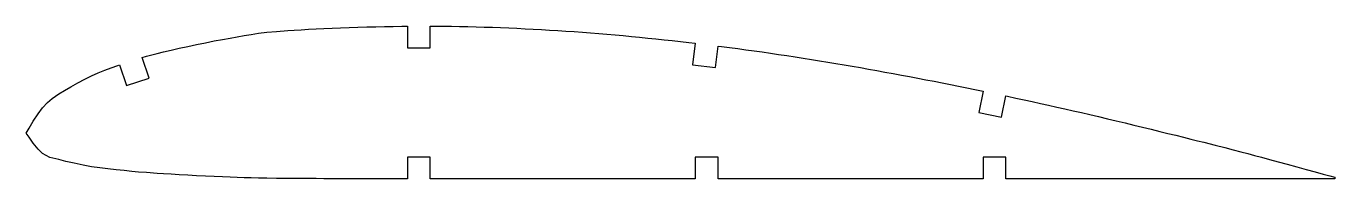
# Model space of a CAD drawing. Header units: metres. Extents: x 0 to 300, y 0 to 35.
import ezdxf

# ---------------------------------------------------------------- set-up
doc = ezdxf.new("R2010")
doc.units = ezdxf.units.M
doc.layers.add('CUT', color=7, linetype='CONTINUOUS')

msp = doc.modelspace()

# ---------------------------------------------------------------- linework, layer by layer
at = {"layer": 'CUT'}
msp.add_lwpolyline([(0, 10.507), (0.674, 11.621), (1.641, 13.235), (2.725, 14.947), (3.75, 16.357), (4.861, 17.568), (5.972, 18.479), (7.5, 19.507), (8.76, 20.301), (10.23, 21.176), (11.82, 22.073), (13.44, 22.936), (15, 23.707), (16.5, 24.373), (18, 24.973), (19.5, 25.525), (21, 26.047), (21.4, 26.183), (22.995, 21.444), (28.195, 23.158), (26.6, 27.897), (27.598, 28.189), (30, 28.807), (31.516, 29.172), (33.223, 29.575), (35.076, 30.002), (37.031, 30.44), (39.045, 30.876), (41.074, 31.298), (43.074, 31.692), (45, 32.047), (46.772, 32.366), (48.398, 32.665), (49.966, 32.944), (51.562, 33.205), (53.276, 33.449), (55.195, 33.677), (57.407, 33.889), (60, 34.087), (61.463, 34.182), (63.032, 34.276), (64.697, 34.368), (66.445, 34.458), (68.267, 34.545), (70.151, 34.628), (72.087, 34.707), (74.062, 34.78), (76.068, 34.848), (78.091, 34.91), (80.121, 34.964), (82.148, 35.011), (84.161, 35.049), (86.147, 35.078), (87.4, 35.091), (87.412, 30.091), (92.612, 30.103), (92.6, 35.103), (93.75, 35.098), (95.625, 35.082), (97.5, 35.057), (99.375, 35.026), (101.25, 34.986), (103.125, 34.939), (105, 34.885), (106.875, 34.824), (108.75, 34.756), (110.625, 34.681), (112.5, 34.599), (114.375, 34.511), (116.25, 34.416), (118.125, 34.314), (120, 34.207), (121.875, 34.092), (123.75, 33.97), (125.625, 33.84), (127.5, 33.703), (129.375, 33.56), (131.25, 33.409), (133.125, 33.251), (135, 33.087), (136.875, 32.917), (138.75, 32.741), (140.625, 32.559), (142.5, 32.371), (144.375, 32.177), (146.25, 31.979), (148.125, 31.775), (150, 31.567), (151.875, 31.353), (153.4, 31.173), (152.789, 26.211), (157.989, 25.57), (158.6, 30.533), (159.375, 30.434), (161.25, 30.19), (163.125, 29.94), (165, 29.684), (166.875, 29.423), (168.75, 29.157), (170.625, 28.886), (172.5, 28.609), (174.375, 28.328), (176.25, 28.042), (178.125, 27.752), (180, 27.457), (181.875, 27.156), (183.75, 26.85), (185.625, 26.538), (187.5, 26.221), (189.375, 25.898), (191.25, 25.57), (193.125, 25.237), (195, 24.899), (196.875, 24.557), (198.75, 24.211), (200.625, 23.861), (202.5, 23.507), (204.375, 23.149), (206.25, 22.788), (208.125, 22.424), (210, 22.057), (211.875, 21.686), (213.75, 21.311), (215.625, 20.932), (217.5, 20.549), (219.375, 20.162), (219.4, 20.157), (218.371, 15.264), (223.571, 14.17), (224.6, 19.063), (225, 18.978), (226.875, 18.576), (228.75, 18.17), (230.625, 17.761), (232.5, 17.349), (234.375, 16.933), (236.25, 16.514), (238.125, 16.092), (240, 15.667), (241.902, 15.231), (243.853, 14.778), (245.839, 14.312), (247.852, 13.835), (249.879, 13.35), (251.909, 12.862), (253.932, 12.371), (255.938, 11.883), (257.913, 11.399), (259.849, 10.924), (261.733, 10.459), (263.555, 10.008), (265.303, 9.574), (266.968, 9.161), (268.537, 8.771), (270, 8.407), (272.593, 7.757), (274.805, 7.194), (276.724, 6.697), (278.438, 6.245), (280.034, 5.817), (281.602, 5.394), (283.228, 4.954), (285, 4.477), (286.978, 3.943), (289.102, 3.365), (291.284, 2.768), (293.438, 2.176), (295.474, 1.615), (297.305, 1.109), (298.843, 0.685), (300, 0.367), (300, 0.007), (298.843, 0.007), (297.305, 0.007), (295.474, 0.007), (293.438, 0.007), (291.284, 0.007), (289.102, 0.007), (286.978, 0.007), (285, 0.007), (283.228, 0.007), (281.602, 0.007), (280.034, 0.007), (278.438, 0.007), (276.724, 0.007), (274.805, 0.007), (272.593, 0.007), (270, 0.007), (268.436, 0.007), (266.751, 0.007), (264.96, 0.007), (263.076, 0.007), (261.111, 0.007), (259.08, 0.007), (256.996, 0.007), (254.871, 0.007), (252.72, 0.007), (250.556, 0.007), (248.391, 0.007), (246.24, 0.007), (244.116, 0.007), (242.031, 0.007), (240, 0.007), (238, 0.007), (236, 0.007), (234, 0.007), (232, 0.007), (230, 0.007), (228, 0.007), (226, 0.007), (224.6, 0.007), (224.6, 5.007), (219.4, 5.007), (219.4, 0.007), (218, 0.007), (216, 0.007), (214, 0.007), (212, 0.007), (210, 0.007), (208, 0.007), (206, 0.007), (204, 0.007), (202, 0.007), (200, 0.007), (198, 0.007), (196, 0.007), (194, 0.007), (192, 0.007), (190, 0.007), (188, 0.007), (186, 0.007), (184, 0.007), (182, 0.007), (180, 0.007), (178, 0.007), (176, 0.007), (174, 0.007), (172, 0.007), (170, 0.007), (168, 0.007), (166, 0.007), (164, 0.007), (162, 0.007), (160, 0.007), (158.6, 0.007), (158.6, 5.007), (153.4, 5.007), (153.4, 0.007), (152, 0.007), (150, 0.007), (148, 0.007), (146, 0.007), (144, 0.007), (142, 0.007), (140, 0.007), (138, 0.007), (136, 0.007), (134, 0.007), (132, 0.007), (130, 0.007), (128, 0.007), (126, 0.007), (124, 0.007), (122, 0.007), (120, 0.007), (118, 0.006), (116, 0.006), (114, 0.005), (112, 0.004), (110, 0.003), (108, 0.002), (106, 0.001), (104, 0.001), (102, 0), (100, 0), (98, 0), (96, 0.001), (94, 0.002), (92.6, 0.003), (92.607, 5.003), (87.407, 5.01), (87.4, 0.01), (86.147, 0.012), (84.161, 0.014), (82.148, 0.017), (80.121, 0.019), (78.091, 0.022), (76.068, 0.025), (74.062, 0.029), (72.087, 0.034), (70.151, 0.039), (68.267, 0.046), (66.445, 0.053), (64.697, 0.062), (63.032, 0.072), (61.463, 0.083), (60, 0.097), (57.407, 0.126), (55.195, 0.157), (53.276, 0.192), (51.562, 0.232), (49.966, 0.277), (48.398, 0.329), (46.772, 0.388), (45, 0.457), (43.074, 0.538), (41.074, 0.632), (39.045, 0.735), (37.031, 0.845), (35.076, 0.956), (33.223, 1.066), (31.516, 1.171), (30, 1.267), (27.598, 1.43), (25.781, 1.576), (24.199, 1.724), (22.5, 1.897), (20.625, 2.086), (18.75, 2.285), (16.875, 2.515), (15, 2.797), (13.037, 3.157), (11.016, 3.577), (9.111, 4.012), (7.5, 4.417), (5.391, 4.914), (3.75, 5.797), (2.725, 6.85), (1.641, 8.238), (0.674, 9.582)], close=True, dxfattribs=at)

doc.saveas('drawing.dxf')
